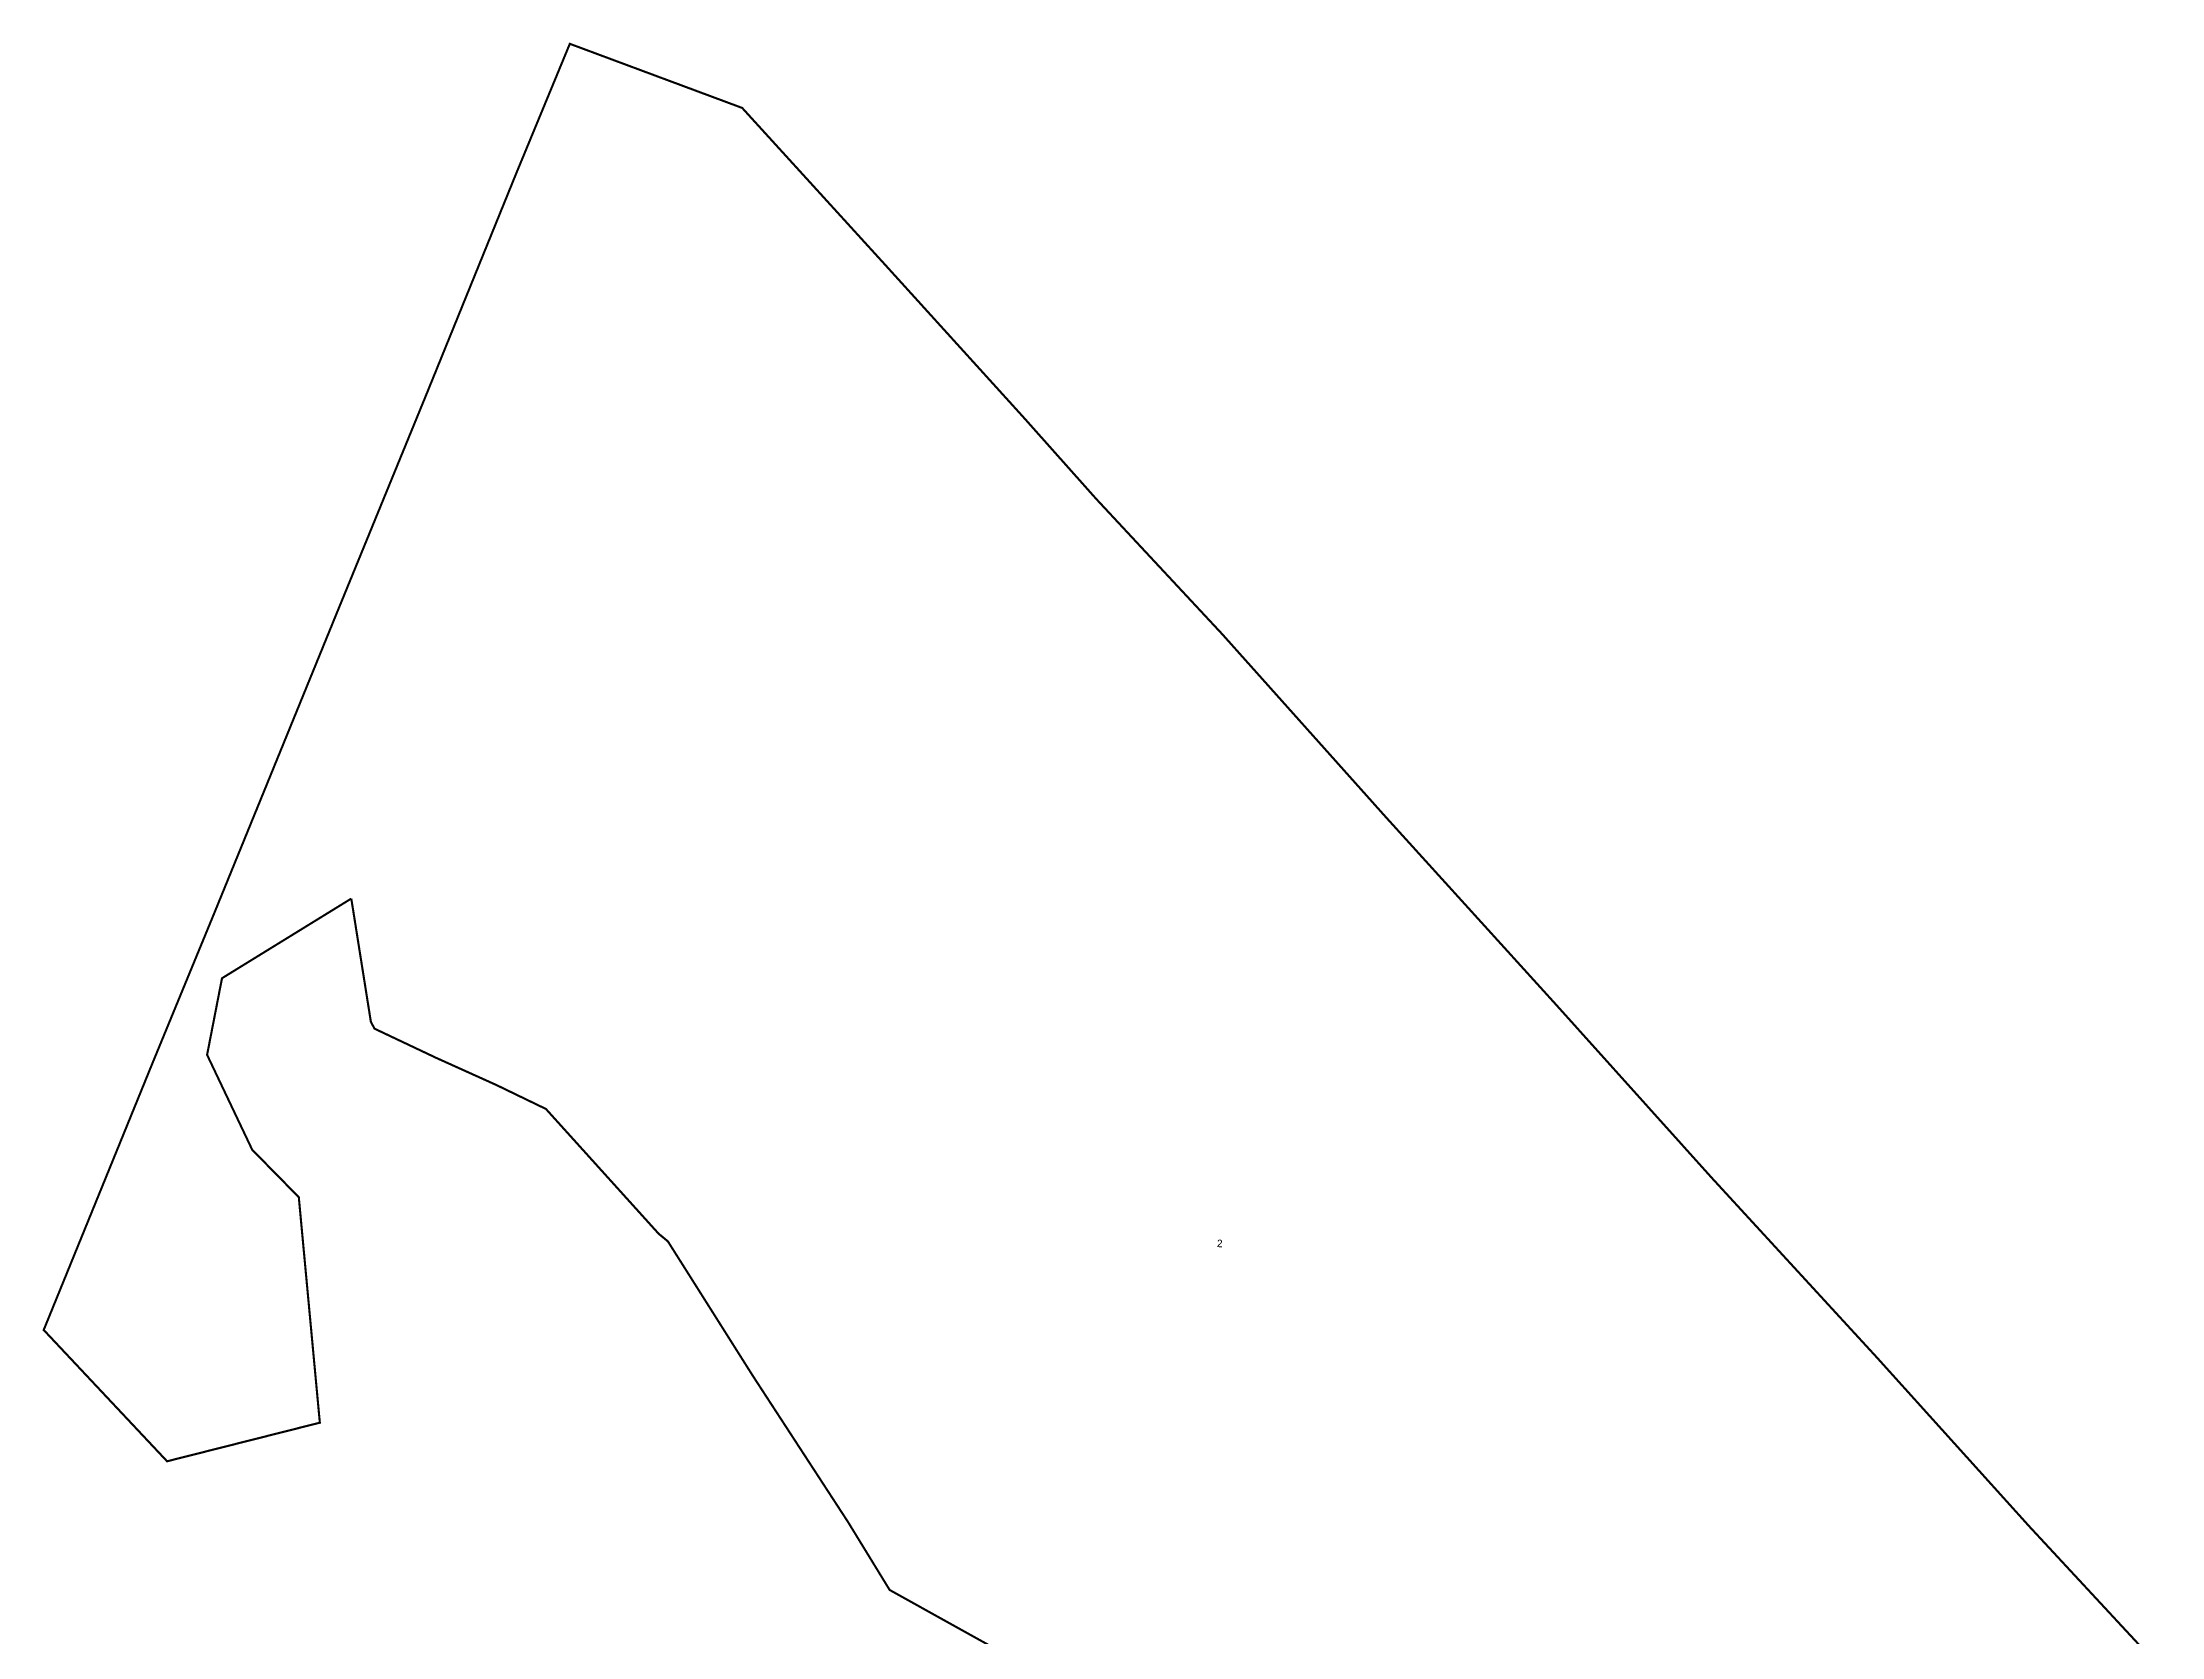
# Model space of a CAD drawing. Header units: metres. Extents: x 290102 to 291530, y 2016554 to 2018775.
# Drawn here: x 290102 to 291140, y 2017995 to 2018775 of the extents above; entities that cross this region are included whole.
import ezdxf
from ezdxf.enums import TextEntityAlignment as Align

# ---------------------------------------------------------------- set-up
doc = ezdxf.new("R2010")
doc.units = ezdxf.units.M
doc.layers.add('TEXT_PARCEL', color=7, linetype='Continuous')
doc.layers.add('V_BOUND_LINE', color=7, linetype='Continuous')
doc.styles.add('TEXT_MAP', font='', dxfattribs={"height": 2.5})
doc.styles.get('TEXT_MAP').set_extended_font_data('Kruti Dev 050')

msp = doc.modelspace()

# ---------------------------------------------------------------- linework, layer by layer
at = {"layer": 'V_BOUND_LINE', "const_width": 1.03}
for points in [[(291139.3, 2017979.5), (291075.1, 2018048.7), (291000.2, 2018131.7), (290919.5, 2018219.5), (290842.8, 2018304.8), (290760.2, 2018395.8), (290679.8, 2018485.7), (290618.2, 2018551.8), (290582.3, 2018592.1), (290514.7, 2018666.6), (290444.8, 2018743.3), (290360.4, 2018774.7), (290334.1, 2018711.1), (290290.4, 2018603.6), (290246.1, 2018495.5), (290186.4, 2018349.3), (290156.7, 2018277.2), (290102.8, 2018145), (290163.2, 2018080.7), (290238, 2018099.6), (290227.7, 2018210), (290204.9, 2018233.2), (290182.8, 2018279.7), (290190.1, 2018317.2), (290253.4, 2018356.2)], [(290650.5, 2017942), (290604.8, 2017968.9), (290517, 2018017.7), (290496.6, 2018051), (290449.9, 2018122.7), (290408.4, 2018188.4), (290403.9, 2018192.1), (290348.7, 2018253.2), (290324.5, 2018264.9), (290294.8, 2018278.3), (290264.8, 2018292.5), (290263, 2018295.8), (290253.4, 2018356.2)]]:
    msp.add_lwpolyline(points, dxfattribs=at)

# ---------------------------------------------------------------- texts
at = {"layer": 'TEXT_PARCEL', "style": 'TEXT_MAP'}
msp.add_text('2', height=3.69, rotation=358.4608, dxfattribs=at).set_placement((290678.6, 2018187.4), align=Align.MIDDLE)

doc.saveas('drawing.dxf')
